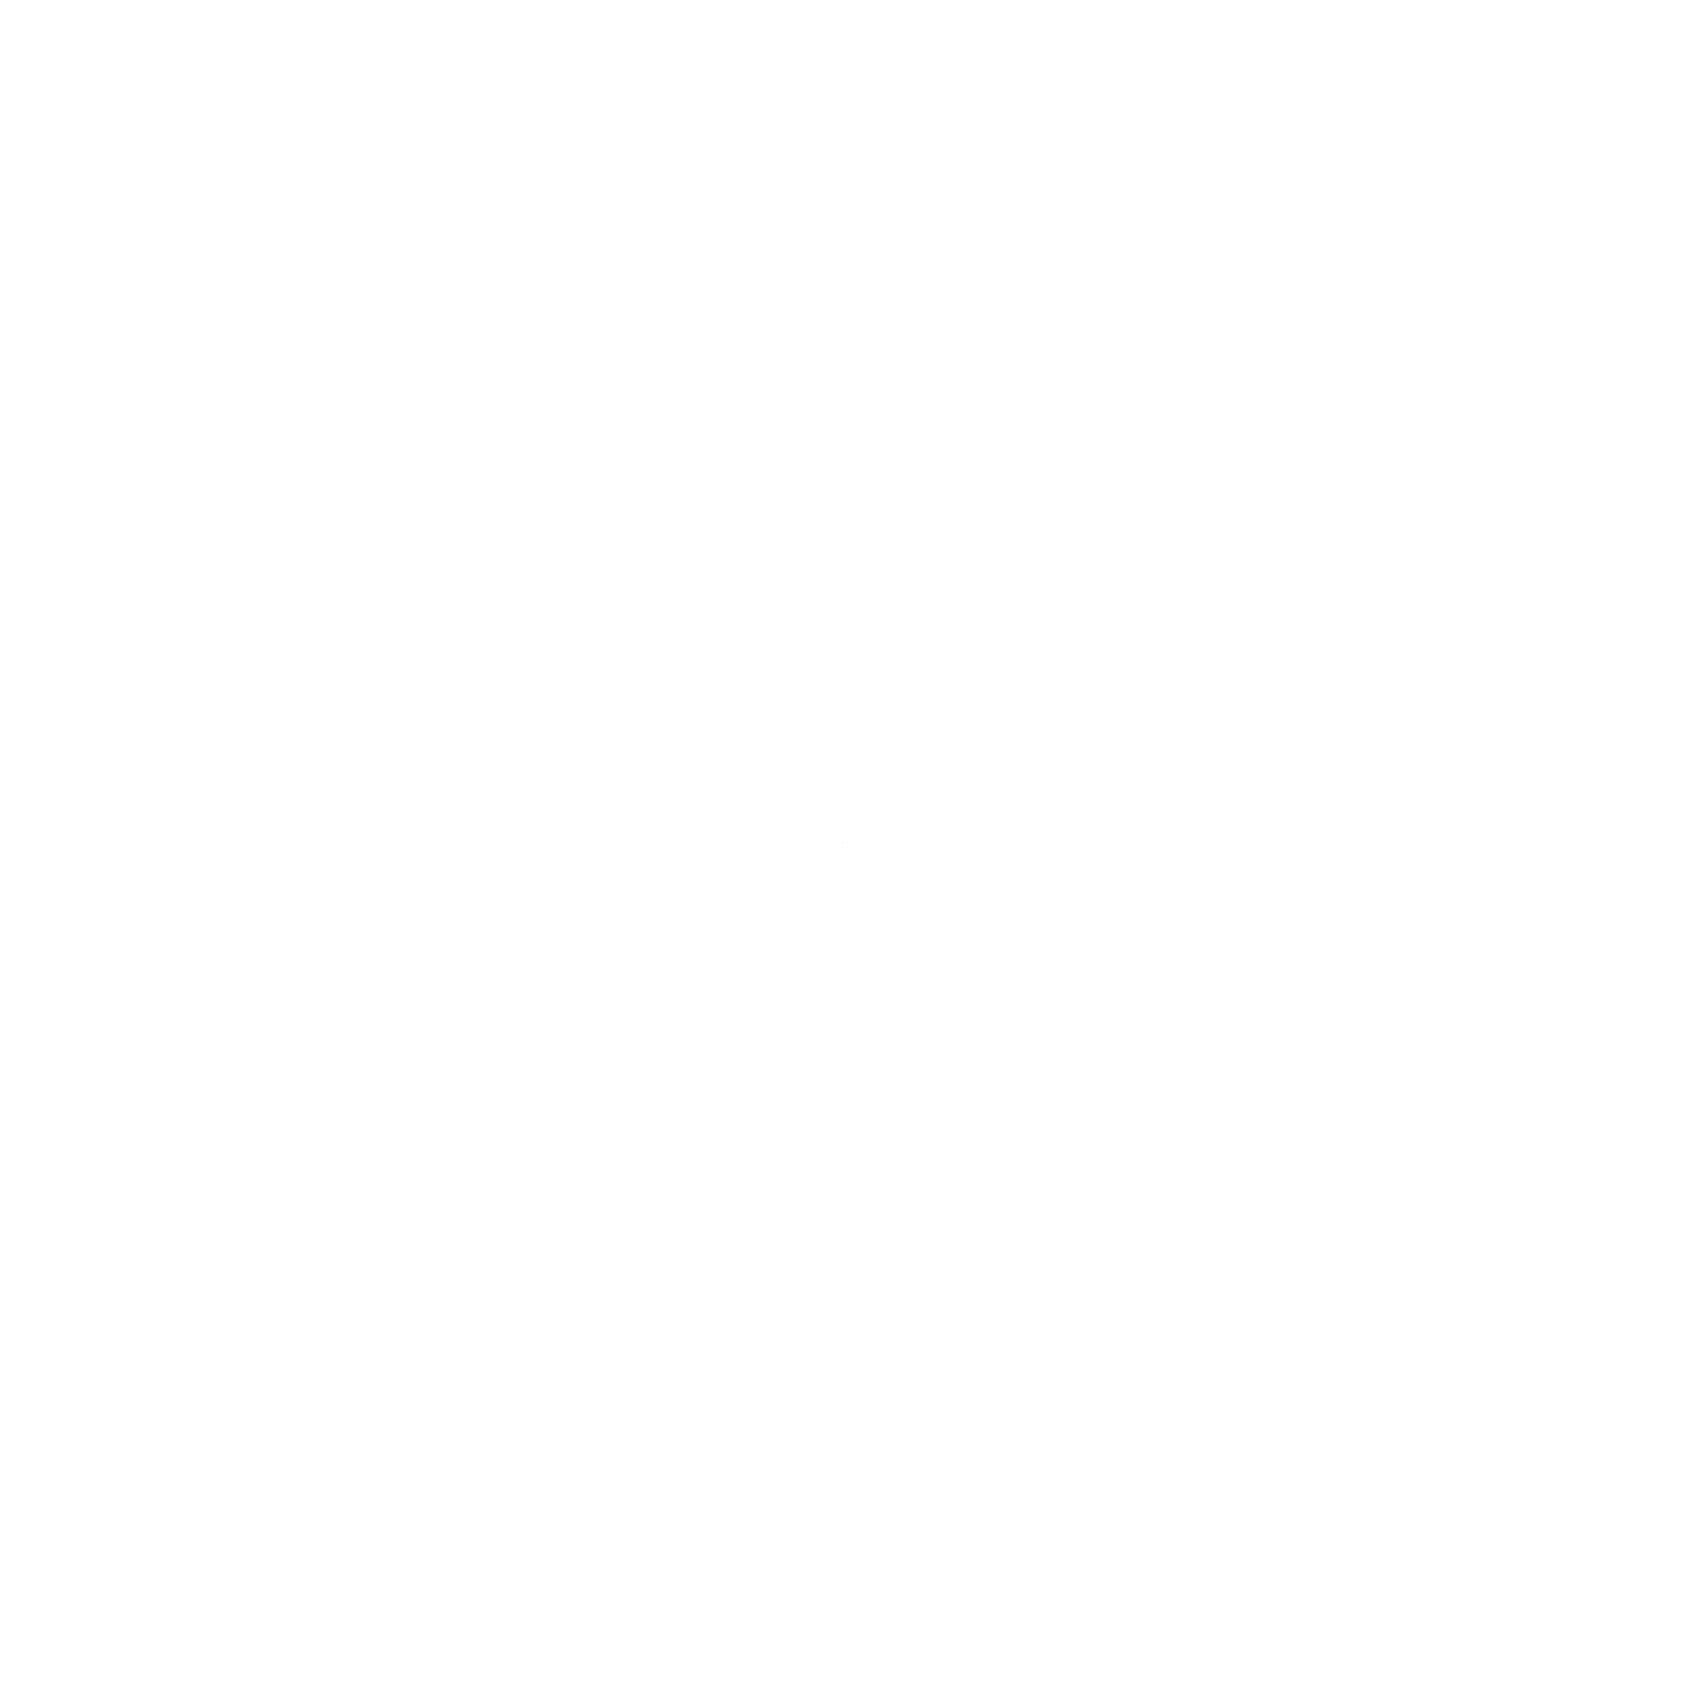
# Model space of a CAD drawing. Extents: x -15.4 to 0.8, y 0.3 to 11.8.
# Drawn here: x 0.8445400899 to 0.8445400899, y 0.2535635735 to 0.2535635735 of the extents above; entities that cross this region are included whole.
import ezdxf

# ---------------------------------------------------------------- set-up
doc = ezdxf.new("R2010")
doc.units = 0
doc.header["$MEASUREMENT"] = 0
doc.linetypes.add('AUSGEZOGEN', pattern=[0])
doc.layers.get('0').update_dxf_attribs({"linetype": 'AUSGEZOGEN'})

msp = doc.modelspace()

# ---------------------------------------------------------------- linework, layer by layer
msp.add_lwpolyline([(0.8445400899, 0.2535635735), (0.8445400899, 0.2535635735)])
msp.add_lwpolyline([(0.8445400899, 0.2535635735), (0.8445400899, 0.2535635735)])
msp.add_lwpolyline([(0.8445400899, 0.2535635735), (0.8445400899, 0.2535635735)])
msp.add_lwpolyline([(0.8445400899, 0.2535635735), (0.8445400899, 0.2535635735)])
msp.add_lwpolyline([(0.8445400899, 0.2535635735), (0.8445400899, 0.2535635735)])
msp.add_lwpolyline([(0.8445400899, 0.2535635735), (0.8445400899, 0.2535635735)])
msp.add_lwpolyline([(0.8445400899, 0.2535635735), (0.8445400899, 0.2535635735)])
msp.add_lwpolyline([(0.8445400899, 0.2535635735), (0.8445400899, 0.2535635735)])
msp.add_lwpolyline([(0.8445400899, 0.2535635735), (0.8445400899, 0.2535635735)])
msp.add_lwpolyline([(0.8445400899, 0.2535635735), (0.8445400899, 0.2535635735)])
msp.add_lwpolyline([(0.8445400899, 0.2535635735), (0.8445400899, 0.2535635735)])
msp.add_lwpolyline([(0.8445400899, 0.2535635735), (0.8445400899, 0.2535635735)])
msp.add_lwpolyline([(0.8445400899, 0.2535635735), (0.8445400899, 0.2535635735)])
msp.add_lwpolyline([(0.8445400899, 0.2535635735), (0.8445400899, 0.2535635735)])
msp.add_lwpolyline([(0.8445400899, 0.2535635735), (0.8445400899, 0.2535635735)])
msp.add_lwpolyline([(0.8445400899, 0.2535635735), (0.8445400899, 0.2535635735)])
msp.add_lwpolyline([(0.8445400899, 0.2535635735), (0.8445400899, 0.2535635735)])
msp.add_lwpolyline([(0.8445400899, 0.2535635735), (0.8445400899, 0.2535635735)])
msp.add_lwpolyline([(0.8445400899, 0.2535635735), (0.8445400899, 0.2535635735)])
msp.add_lwpolyline([(0.8445400899, 0.2535635735), (0.8445400899, 0.2535635735)])
msp.add_lwpolyline([(0.8445400899, 0.2535635735), (0.8445400899, 0.2535635735)])
msp.add_lwpolyline([(0.8445400899, 0.2535635735), (0.8445400899, 0.2535635735)])
msp.add_lwpolyline([(0.8445400899, 0.2535635735), (0.8445400899, 0.2535635735)])
msp.add_lwpolyline([(0.8445400899, 0.2535635735), (0.8445400899, 0.2535635735)])
msp.add_lwpolyline([(0.8445400899, 0.2535635735), (0.8445400899, 0.2535635735)])
msp.add_lwpolyline([(0.8445400899, 0.2535635735), (0.8445400899, 0.2535635735)])
msp.add_lwpolyline([(0.8445400899, 0.2535635735), (0.8445400899, 0.2535635735)])
msp.add_lwpolyline([(0.8445400899, 0.2535635735), (0.8445400899, 0.2535635735)])
msp.add_lwpolyline([(0.8445400899, 0.2535635735), (0.8445400899, 0.2535635735)])
msp.add_lwpolyline([(0.8445400899, 0.2535635735), (0.8445400899, 0.2535635735)])
msp.add_lwpolyline([(0.8445400899, 0.2535635735), (0.8445400899, 0.2535635735)])
msp.add_lwpolyline([(0.8445400899, 0.2535635735), (0.8445400899, 0.2535635735)])
msp.add_lwpolyline([(0.8445400899, 0.2535635735), (0.8445400899, 0.2535635735)])
msp.add_lwpolyline([(0.8445400899, 0.2535635735), (0.8445400899, 0.2535635735)])
msp.add_lwpolyline([(0.8445400899, 0.2535635735), (0.8445400899, 0.2535635735)])
msp.add_lwpolyline([(0.8445400899, 0.2535635735), (0.8445400899, 0.2535635735)])
msp.add_lwpolyline([(0.8445400899, 0.2535635735), (0.8445400899, 0.2535635735)])
msp.add_lwpolyline([(0.8445400899, 0.2535635735), (0.8445400899, 0.2535635735)])
msp.add_lwpolyline([(0.8445400899, 0.2535635735), (0.8445400899, 0.2535635735)])
msp.add_lwpolyline([(0.8445400899, 0.2535635735), (0.8445400899, 0.2535635735)])
msp.add_lwpolyline([(0.8445400899, 0.2535635735), (0.8445400899, 0.2535635735)])
msp.add_lwpolyline([(0.8445400899, 0.2535635735), (0.8445400899, 0.2535635735)])
msp.add_lwpolyline([(0.8445400899, 0.2535635735), (0.8445400899, 0.2535635735)])
msp.add_lwpolyline([(0.8445400899, 0.2535635735), (0.8445400899, 0.2535635735)])
msp.add_lwpolyline([(0.8445400899, 0.2535635735), (0.8445400899, 0.2535635735)])
msp.add_lwpolyline([(0.8445400899, 0.2535635735), (0.8445400899, 0.2535635735)])
msp.add_lwpolyline([(0.8445400899, 0.2535635735), (0.8445400899, 0.2535635735)])
msp.add_lwpolyline([(0.8445400899, 0.2535635735), (0.8445400899, 0.2535635735)])
msp.add_lwpolyline([(0.8445400899, 0.2535635735), (0.8445400899, 0.2535635735)])
msp.add_lwpolyline([(0.8445400899, 0.2535635735), (0.8445400899, 0.2535635735)])
msp.add_lwpolyline([(0.8445400899, 0.2535635735), (0.8445400899, 0.2535635735)])
msp.add_lwpolyline([(0.8445400899, 0.2535635735), (0.8445400899, 0.2535635735)])
msp.add_lwpolyline([(0.8445400899, 0.2535635735), (0.8445400899, 0.2535635735)])
msp.add_lwpolyline([(0.8445400899, 0.2535635735), (0.8445400899, 0.2535635735)])
msp.add_lwpolyline([(0.8445400899, 0.2535635735), (0.8445400899, 0.2535635735)])
msp.add_lwpolyline([(0.8445400899, 0.2535635735), (0.8445400899, 0.2535635735)])
msp.add_lwpolyline([(0.8445400899, 0.2535635735), (0.8445400899, 0.2535635735)])
msp.add_lwpolyline([(0.8445400899, 0.2535635735), (0.8445400899, 0.2535635735)])
msp.add_lwpolyline([(0.8445400899, 0.2535635735), (0.8445400899, 0.2535635735)])
msp.add_lwpolyline([(0.8445400899, 0.2535635735), (0.8445400899, 0.2535635735)])
msp.add_lwpolyline([(0.8445400899, 0.2535635735), (0.8445400899, 0.2535635735)])
msp.add_lwpolyline([(0.8445400899, 0.2535635735), (0.8445400899, 0.2535635735)])
msp.add_lwpolyline([(0.8445400899, 0.2535635735), (0.8445400899, 0.2535635735)])
msp.add_lwpolyline([(0.8445400899, 0.2535635735), (0.8445400899, 0.2535635735)])
msp.add_lwpolyline([(0.8445400899, 0.2535635735), (0.8445400899, 0.2535635735)])
msp.add_lwpolyline([(0.8445400899, 0.2535635735), (0.8445400899, 0.2535635735)])
msp.add_lwpolyline([(0.8445400899, 0.2535635735), (0.8445400899, 0.2535635735)])
msp.add_lwpolyline([(0.8445400899, 0.2535635735), (0.8445400899, 0.2535635735)])
msp.add_lwpolyline([(0.8445400899, 0.2535635735), (0.8445400899, 0.2535635735)])
msp.add_lwpolyline([(0.8445400899, 0.2535635735), (0.8445400899, 0.2535635735)])
msp.add_lwpolyline([(0.8445400899, 0.2535635735), (0.8445400899, 0.2535635735)])
msp.add_lwpolyline([(0.8445400899, 0.2535635735), (0.8445400899, 0.2535635735)])
msp.add_lwpolyline([(0.8445400899, 0.2535635735), (0.8445400899, 0.2535635735)])
msp.add_lwpolyline([(0.8445400899, 0.2535635735), (0.8445400899, 0.2535635735)])
msp.add_lwpolyline([(0.8445400899, 0.2535635735), (0.8445400899, 0.2535635735)])
msp.add_lwpolyline([(0.8445400899, 0.2535635735), (0.8445400899, 0.2535635735)])
msp.add_lwpolyline([(0.8445400899, 0.2535635735), (0.8445400899, 0.2535635735)])
msp.add_lwpolyline([(0.8445400899, 0.2535635735), (0.8445400899, 0.2535635735)])
msp.add_lwpolyline([(0.8445400899, 0.2535635735), (0.8445400899, 0.2535635735)])
msp.add_lwpolyline([(0.8445400899, 0.2535635735), (0.8445400899, 0.2535635735)])
msp.add_lwpolyline([(0.8445400899, 0.2535635735), (0.8445400899, 0.2535635735)])
msp.add_lwpolyline([(0.8445400899, 0.2535635735), (0.8445400899, 0.2535635735)])
msp.add_lwpolyline([(0.8445400899, 0.2535635735), (0.8445400899, 0.2535635735)])
msp.add_lwpolyline([(0.8445400899, 0.2535635735), (0.8445400899, 0.2535635735)])
msp.add_lwpolyline([(0.8445400899, 0.2535635735), (0.8445400899, 0.2535635735)])
msp.add_lwpolyline([(0.8445400899, 0.2535635735), (0.8445400899, 0.2535635735)])
msp.add_lwpolyline([(0.8445400899, 0.2535635735), (0.8445400899, 0.2535635735)])
msp.add_lwpolyline([(0.8445400899, 0.2535635735), (0.8445400899, 0.2535635735)])
msp.add_lwpolyline([(0.8445400899, 0.2535635735), (0.8445400899, 0.2535635735)])
msp.add_lwpolyline([(0.8445400899, 0.2535635735), (0.8445400899, 0.2535635735)])
msp.add_lwpolyline([(0.8445400899, 0.2535635735), (0.8445400899, 0.2535635735)])
msp.add_lwpolyline([(0.8445400899, 0.2535635735), (0.8445400899, 0.2535635735)])
msp.add_lwpolyline([(0.8445400899, 0.2535635735), (0.8445400899, 0.2535635735)])
msp.add_lwpolyline([(0.8445400899, 0.2535635735), (0.8445400899, 0.2535635735)])
msp.add_lwpolyline([(0.8445400899, 0.2535635735), (0.8445400899, 0.2535635735)])
msp.add_lwpolyline([(0.8445400899, 0.2535635735), (0.8445400899, 0.2535635735)])
msp.add_lwpolyline([(0.8445400899, 0.2535635735), (0.8445400899, 0.2535635735)])
msp.add_lwpolyline([(0.8445400899, 0.2535635735), (0.8445400899, 0.2535635735)])
msp.add_lwpolyline([(0.8445400899, 0.2535635735), (0.8445400899, 0.2535635735)])
msp.add_lwpolyline([(0.8445400899, 0.2535635735), (0.8445400899, 0.2535635735)])
msp.add_lwpolyline([(0.8445400899, 0.2535635735), (0.8445400899, 0.2535635735)])
msp.add_lwpolyline([(0.8445400899, 0.2535635735), (0.8445400899, 0.2535635735)])
msp.add_lwpolyline([(0.8445400899, 0.2535635735), (0.8445400899, 0.2535635735)])
msp.add_lwpolyline([(0.8445400899, 0.2535635735), (0.8445400899, 0.2535635735)])
msp.add_lwpolyline([(0.8445400899, 0.2535635735), (0.8445400899, 0.2535635735)])
msp.add_lwpolyline([(0.8445400899, 0.2535635735), (0.8445400899, 0.2535635735)])
msp.add_lwpolyline([(0.8445400899, 0.2535635735), (0.8445400899, 0.2535635735)])
msp.add_lwpolyline([(0.8445400899, 0.2535635735), (0.8445400899, 0.2535635735)])
msp.add_lwpolyline([(0.8445400899, 0.2535635735), (0.8445400899, 0.2535635735)])
msp.add_lwpolyline([(0.8445400899, 0.2535635735), (0.8445400899, 0.2535635735)])
msp.add_lwpolyline([(0.8445400899, 0.2535635735), (0.8445400899, 0.2535635735)])
msp.add_lwpolyline([(0.8445400899, 0.2535635735), (0.8445400899, 0.2535635735)])
msp.add_lwpolyline([(0.8445400899, 0.2535635735), (0.8445400899, 0.2535635735)])
msp.add_lwpolyline([(0.8445400899, 0.2535635735), (0.8445400899, 0.2535635735)])
msp.add_lwpolyline([(0.8445400899, 0.2535635735), (0.8445400899, 0.2535635735)])
msp.add_lwpolyline([(0.8445400899, 0.2535635735), (0.8445400899, 0.2535635735)])
msp.add_lwpolyline([(0.8445400899, 0.2535635735), (0.8445400899, 0.2535635735)])
msp.add_lwpolyline([(0.8445400899, 0.2535635735), (0.8445400899, 0.2535635735)])
msp.add_lwpolyline([(0.8445400899, 0.2535635735), (0.8445400899, 0.2535635735)])
msp.add_lwpolyline([(0.8445400899, 0.2535635735), (0.8445400899, 0.2535635735)])
msp.add_lwpolyline([(0.8445400899, 0.2535635735), (0.8445400899, 0.2535635735)])
msp.add_lwpolyline([(0.8445400899, 0.2535635735), (0.8445400899, 0.2535635735)])
msp.add_lwpolyline([(0.8445400899, 0.2535635735), (0.8445400899, 0.2535635735)])
msp.add_lwpolyline([(0.8445400899, 0.2535635735), (0.8445400899, 0.2535635735)])
msp.add_lwpolyline([(0.8445400899, 0.2535635735), (0.8445400899, 0.2535635735)])
msp.add_lwpolyline([(0.8445400899, 0.2535635735), (0.8445400899, 0.2535635735)])
msp.add_lwpolyline([(0.8445400899, 0.2535635735), (0.8445400899, 0.2535635735)])
msp.add_lwpolyline([(0.8445400899, 0.2535635735), (0.8445400899, 0.2535635735)])
msp.add_lwpolyline([(0.8445400899, 0.2535635735), (0.8445400899, 0.2535635735)])
msp.add_lwpolyline([(0.8445400899, 0.2535635735), (0.8445400899, 0.2535635735)])
msp.add_lwpolyline([(0.8445400899, 0.2535635735), (0.8445400899, 0.2535635735)])
msp.add_lwpolyline([(0.8445400899, 0.2535635735), (0.8445400899, 0.2535635735)])
msp.add_lwpolyline([(0.8445400899, 0.2535635735), (0.8445400899, 0.2535635735)])
msp.add_lwpolyline([(0.8445400899, 0.2535635735), (0.8445400899, 0.2535635735)])
msp.add_lwpolyline([(0.8445400899, 0.2535635735), (0.8445400899, 0.2535635735)])
msp.add_lwpolyline([(0.8445400899, 0.2535635735), (0.8445400899, 0.2535635735)])
msp.add_lwpolyline([(0.8445400899, 0.2535635735), (0.8445400899, 0.2535635735)])
msp.add_lwpolyline([(0.8445400899, 0.2535635735), (0.8445400899, 0.2535635735)])
msp.add_lwpolyline([(0.8445400899, 0.2535635735), (0.8445400899, 0.2535635735)])
msp.add_lwpolyline([(0.8445400899, 0.2535635735), (0.8445400899, 0.2535635735)])
msp.add_lwpolyline([(0.8445400899, 0.2535635735), (0.8445400899, 0.2535635735)])
msp.add_lwpolyline([(0.8445400899, 0.2535635735), (0.8445400899, 0.2535635735)])
msp.add_lwpolyline([(0.8445400899, 0.2535635735), (0.8445400899, 0.2535635735)])
msp.add_lwpolyline([(0.8445400899, 0.2535635735), (0.8445400899, 0.2535635735)])
msp.add_lwpolyline([(0.8445400899, 0.2535635735), (0.8445400899, 0.2535635735)])
msp.add_lwpolyline([(0.8445400899, 0.2535635735), (0.8445400899, 0.2535635735)])
msp.add_lwpolyline([(0.8445400899, 0.2535635735), (0.8445400899, 0.2535635735)])
msp.add_lwpolyline([(0.8445400899, 0.2535635735), (0.8445400899, 0.2535635735)])
msp.add_lwpolyline([(0.8445400899, 0.2535635735), (0.8445400899, 0.2535635735)])
msp.add_lwpolyline([(0.8445400899, 0.2535635735), (0.8445400899, 0.2535635735)])
msp.add_lwpolyline([(0.8445400899, 0.2535635735), (0.8445400899, 0.2535635735)])
msp.add_lwpolyline([(0.8445400899, 0.2535635735), (0.8445400899, 0.2535635735)])
msp.add_lwpolyline([(0.8445400899, 0.2535635735), (0.8445400899, 0.2535635735)])
msp.add_lwpolyline([(0.8445400899, 0.2535635735), (0.8445400899, 0.2535635735)])
msp.add_lwpolyline([(0.8445400899, 0.2535635735), (0.8445400899, 0.2535635735)])
msp.add_lwpolyline([(0.8445400899, 0.2535635735), (0.8445400899, 0.2535635735)])
msp.add_lwpolyline([(0.8445400899, 0.2535635735), (0.8445400899, 0.2535635735)])
msp.add_lwpolyline([(0.8445400899, 0.2535635735), (0.8445400899, 0.2535635735)])
msp.add_lwpolyline([(0.8445400899, 0.2535635735), (0.8445400899, 0.2535635735)])
msp.add_lwpolyline([(0.8445400899, 0.2535635735), (0.8445400899, 0.2535635735)])
msp.add_lwpolyline([(0.8445400899, 0.2535635735), (0.8445400899, 0.2535635735)])
msp.add_lwpolyline([(0.8445400899, 0.2535635735), (0.8445400899, 0.2535635735)])
msp.add_lwpolyline([(0.8445400899, 0.2535635735), (0.8445400899, 0.2535635735)])
msp.add_lwpolyline([(0.8445400899, 0.2535635735), (0.8445400899, 0.2535635735)])
msp.add_lwpolyline([(0.8445400899, 0.2535635735), (0.8445400899, 0.2535635735)])
msp.add_lwpolyline([(0.8445400899, 0.2535635735), (0.8445400899, 0.2535635735)])
msp.add_lwpolyline([(0.8445400899, 0.2535635735), (0.8445400899, 0.2535635735)])
msp.add_lwpolyline([(0.8445400899, 0.2535635735), (0.8445400899, 0.2535635735)])
msp.add_lwpolyline([(0.8445400899, 0.2535635735), (0.8445400899, 0.2535635735)])
msp.add_lwpolyline([(0.8445400899, 0.2535635735), (0.8445400899, 0.2535635735)])
msp.add_lwpolyline([(0.8445400899, 0.2535635735), (0.8445400899, 0.2535635735)])
msp.add_lwpolyline([(0.8445400899, 0.2535635735), (0.8445400899, 0.2535635735)])
msp.add_lwpolyline([(0.8445400899, 0.2535635735), (0.8445400899, 0.2535635735)])
msp.add_lwpolyline([(0.8445400899, 0.2535635735), (0.8445400899, 0.2535635735)])
msp.add_lwpolyline([(0.8445400899, 0.2535635735), (0.8445400899, 0.2535635735)])
msp.add_lwpolyline([(0.8445400899, 0.2535635735), (0.8445400899, 0.2535635735)])
msp.add_lwpolyline([(0.8445400899, 0.2535635735), (0.8445400899, 0.2535635735)])
msp.add_lwpolyline([(0.8445400899, 0.2535635735), (0.8445400899, 0.2535635735)])
msp.add_lwpolyline([(0.8445400899, 0.2535635735), (0.8445400899, 0.2535635735)])
msp.add_lwpolyline([(0.8445400899, 0.2535635735), (0.8445400899, 0.2535635735)])
msp.add_lwpolyline([(0.8445400899, 0.2535635735), (0.8445400899, 0.2535635735)])
msp.add_lwpolyline([(0.8445400899, 0.2535635735), (0.8445400899, 0.2535635735)])
msp.add_lwpolyline([(0.8445400899, 0.2535635735), (0.8445400899, 0.2535635735)])
msp.add_lwpolyline([(0.8445400899, 0.2535635735), (0.8445400899, 0.2535635735)])
msp.add_lwpolyline([(0.8445400899, 0.2535635735), (0.8445400899, 0.2535635735)])
msp.add_lwpolyline([(0.8445400899, 0.2535635735), (0.8445400899, 0.2535635735)])
msp.add_lwpolyline([(0.8445400899, 0.2535635735), (0.8445400899, 0.2535635735)])
msp.add_lwpolyline([(0.8445400899, 0.2535635735), (0.8445400899, 0.2535635735)])
msp.add_lwpolyline([(0.8445400899, 0.2535635735), (0.8445400899, 0.2535635735)])
msp.add_lwpolyline([(0.8445400899, 0.2535635735), (0.8445400899, 0.2535635735)])
msp.add_lwpolyline([(0.8445400899, 0.2535635735), (0.8445400899, 0.2535635735)])
msp.add_lwpolyline([(0.8445400899, 0.2535635735), (0.8445400899, 0.2535635735)])
msp.add_lwpolyline([(0.8445400899, 0.2535635735), (0.8445400899, 0.2535635735)])
msp.add_lwpolyline([(0.8445400899, 0.2535635735), (0.8445400899, 0.2535635735)])
msp.add_lwpolyline([(0.8445400899, 0.2535635735), (0.8445400899, 0.2535635735)])
msp.add_lwpolyline([(0.8445400899, 0.2535635735), (0.8445400899, 0.2535635735)])
msp.add_lwpolyline([(0.8445400899, 0.2535635735), (0.8445400899, 0.2535635735)])
msp.add_lwpolyline([(0.8445400899, 0.2535635735), (0.8445400899, 0.2535635735)])
msp.add_lwpolyline([(0.8445400899, 0.2535635735), (0.8445400899, 0.2535635735)])
msp.add_lwpolyline([(0.8445400899, 0.2535635735), (0.8445400899, 0.2535635735)])
msp.add_lwpolyline([(0.8445400899, 0.2535635735), (0.8445400899, 0.2535635735)])
msp.add_lwpolyline([(0.8445400899, 0.2535635735), (0.8445400899, 0.2535635735)])
msp.add_lwpolyline([(0.8445400899, 0.2535635735), (0.8445400899, 0.2535635735)])
msp.add_lwpolyline([(0.8445400899, 0.2535635735), (0.8445400899, 0.2535635735)])
msp.add_lwpolyline([(0.8445400899, 0.2535635735), (0.8445400899, 0.2535635735)])
msp.add_lwpolyline([(0.8445400899, 0.2535635735), (0.8445400899, 0.2535635735)])
msp.add_lwpolyline([(0.8445400899, 0.2535635735), (0.8445400899, 0.2535635735)])
msp.add_lwpolyline([(0.8445400899, 0.2535635735), (0.8445400899, 0.2535635735)])
msp.add_lwpolyline([(0.8445400899, 0.2535635735), (0.8445400899, 0.2535635735)])
msp.add_lwpolyline([(0.8445400899, 0.2535635735), (0.8445400899, 0.2535635735)])
msp.add_lwpolyline([(0.8445400899, 0.2535635735), (0.8445400899, 0.2535635735)])
msp.add_lwpolyline([(0.8445400899, 0.2535635735), (0.8445400899, 0.2535635735)])
msp.add_lwpolyline([(0.8445400899, 0.2535635735), (0.8445400899, 0.2535635735)])
msp.add_lwpolyline([(0.8445400899, 0.2535635735), (0.8445400899, 0.2535635735)])
msp.add_lwpolyline([(0.8445400899, 0.2535635735), (0.8445400899, 0.2535635735)])
msp.add_lwpolyline([(0.8445400899, 0.2535635735), (0.8445400899, 0.2535635735)])
msp.add_lwpolyline([(0.8445400899, 0.2535635735), (0.8445400899, 0.2535635735)])
msp.add_lwpolyline([(0.8445400899, 0.2535635735), (0.8445400899, 0.2535635735)])
msp.add_lwpolyline([(0.8445400899, 0.2535635735), (0.8445400899, 0.2535635735)])
msp.add_lwpolyline([(0.8445400899, 0.2535635735), (0.8445400899, 0.2535635735)])
msp.add_lwpolyline([(0.8445400899, 0.2535635735), (0.8445400899, 0.2535635735)])
msp.add_lwpolyline([(0.8445400899, 0.2535635735), (0.8445400899, 0.2535635735)])
msp.add_lwpolyline([(0.8445400899, 0.2535635735), (0.8445400899, 0.2535635735)])
msp.add_lwpolyline([(0.8445400899, 0.2535635735), (0.8445400899, 0.2535635735)])
msp.add_lwpolyline([(0.8445400899, 0.2535635735), (0.8445400899, 0.2535635735)])
msp.add_lwpolyline([(0.8445400899, 0.2535635735), (0.8445400899, 0.2535635735)])
msp.add_lwpolyline([(0.8445400899, 0.2535635735), (0.8445400899, 0.2535635735)])
msp.add_lwpolyline([(0.8445400899, 0.2535635735), (0.8445400899, 0.2535635735)])
msp.add_lwpolyline([(0.8445400899, 0.2535635735), (0.8445400899, 0.2535635735)])
msp.add_lwpolyline([(0.8445400899, 0.2535635735), (0.8445400899, 0.2535635735)])
msp.add_lwpolyline([(0.8445400899, 0.2535635735), (0.8445400899, 0.2535635735)])
msp.add_lwpolyline([(0.8445400899, 0.2535635735), (0.8445400899, 0.2535635735)])
msp.add_lwpolyline([(0.8445400899, 0.2535635735), (0.8445400899, 0.2535635735)])
msp.add_lwpolyline([(0.8445400899, 0.2535635735), (0.8445400899, 0.2535635735)])
msp.add_lwpolyline([(0.8445400899, 0.2535635735), (0.8445400899, 0.2535635735)])
msp.add_lwpolyline([(0.8445400899, 0.2535635735), (0.8445400899, 0.2535635735)])
msp.add_lwpolyline([(0.8445400899, 0.2535635735), (0.8445400899, 0.2535635735)])
msp.add_lwpolyline([(0.8445400899, 0.2535635735), (0.8445400899, 0.2535635735)])
msp.add_lwpolyline([(0.8445400899, 0.2535635735), (0.8445400899, 0.2535635735)])
msp.add_lwpolyline([(0.8445400899, 0.2535635735), (0.8445400899, 0.2535635735)])
msp.add_lwpolyline([(0.8445400899, 0.2535635735), (0.8445400899, 0.2535635735)])
msp.add_lwpolyline([(0.8445400899, 0.2535635735), (0.8445400899, 0.2535635735)])
msp.add_lwpolyline([(0.8445400899, 0.2535635735), (0.8445400899, 0.2535635735)])
msp.add_lwpolyline([(0.8445400899, 0.2535635735), (0.8445400899, 0.2535635735)])
msp.add_lwpolyline([(0.8445400899, 0.2535635735), (0.8445400899, 0.2535635735)])
msp.add_lwpolyline([(0.8445400899, 0.2535635735), (0.8445400899, 0.2535635735)])
msp.add_lwpolyline([(0.8445400899, 0.2535635735), (0.8445400899, 0.2535635735)])
msp.add_lwpolyline([(0.8445400899, 0.2535635735), (0.8445400899, 0.2535635735)])
msp.add_lwpolyline([(0.8445400899, 0.2535635735), (0.8445400899, 0.2535635735)])
msp.add_lwpolyline([(0.8445400899, 0.2535635735), (0.8445400899, 0.2535635735)])
msp.add_lwpolyline([(0.8445400899, 0.2535635735), (0.8445400899, 0.2535635735)])
msp.add_lwpolyline([(0.8445400899, 0.2535635735), (0.8445400899, 0.2535635735)])
msp.add_lwpolyline([(0.8445400899, 0.2535635735), (0.8445400899, 0.2535635735)])
msp.add_lwpolyline([(0.8445400899, 0.2535635735), (0.8445400899, 0.2535635735)])
msp.add_lwpolyline([(0.8445400899, 0.2535635735), (0.8445400899, 0.2535635735)])
msp.add_lwpolyline([(0.8445400899, 0.2535635735), (0.8445400899, 0.2535635735)])
msp.add_lwpolyline([(0.8445400899, 0.2535635735), (0.8445400899, 0.2535635735)])
msp.add_lwpolyline([(0.8445400899, 0.2535635735), (0.8445400899, 0.2535635735)])
msp.add_lwpolyline([(0.8445400899, 0.2535635735), (0.8445400899, 0.2535635735)])
msp.add_lwpolyline([(0.8445400899, 0.2535635735), (0.8445400899, 0.2535635735)])
msp.add_lwpolyline([(0.8445400899, 0.2535635735), (0.8445400899, 0.2535635735)])
msp.add_lwpolyline([(0.8445400899, 0.2535635735), (0.8445400899, 0.2535635735)])
msp.add_lwpolyline([(0.8445400899, 0.2535635735), (0.8445400899, 0.2535635735)])
msp.add_lwpolyline([(0.8445400899, 0.2535635735), (0.8445400899, 0.2535635735)])
msp.add_lwpolyline([(0.8445400899, 0.2535635735), (0.8445400899, 0.2535635735)])
msp.add_lwpolyline([(0.8445400899, 0.2535635735), (0.8445400899, 0.2535635735)])
msp.add_lwpolyline([(0.8445400899, 0.2535635735), (0.8445400899, 0.2535635735)])
msp.add_lwpolyline([(0.8445400899, 0.2535635735), (0.8445400899, 0.2535635735)])
msp.add_lwpolyline([(0.8445400899, 0.2535635735), (0.8445400899, 0.2535635735)])
msp.add_lwpolyline([(0.8445400899, 0.2535635735), (0.8445400899, 0.2535635735)])
msp.add_lwpolyline([(0.8445400899, 0.2535635735), (0.8445400899, 0.2535635735)])
msp.add_lwpolyline([(0.8445400899, 0.2535635735), (0.8445400899, 0.2535635735)])
msp.add_lwpolyline([(0.8445400899, 0.2535635735), (0.8445400899, 0.2535635735)])
msp.add_lwpolyline([(0.8445400899, 0.2535635735), (0.8445400899, 0.2535635735)])
msp.add_lwpolyline([(0.8445400899, 0.2535635735), (0.8445400899, 0.2535635735)])
msp.add_lwpolyline([(0.8445400899, 0.2535635735), (0.8445400899, 0.2535635735)])
msp.add_lwpolyline([(0.8445400899, 0.2535635735), (0.8445400899, 0.2535635735)])
msp.add_lwpolyline([(0.8445400899, 0.2535635735), (0.8445400899, 0.2535635735)])
msp.add_lwpolyline([(0.8445400899, 0.2535635735), (0.8445400899, 0.2535635735)])
msp.add_lwpolyline([(0.8445400899, 0.2535635735), (0.8445400899, 0.2535635735)])
msp.add_lwpolyline([(0.8445400899, 0.2535635735), (0.8445400899, 0.2535635735)])
msp.add_lwpolyline([(0.8445400899, 0.2535635735), (0.8445400899, 0.2535635735)])
msp.add_lwpolyline([(0.8445400899, 0.2535635735), (0.8445400899, 0.2535635735)])
msp.add_lwpolyline([(0.8445400899, 0.2535635735), (0.8445400899, 0.2535635735)])
msp.add_lwpolyline([(0.8445400899, 0.2535635735), (0.8445400899, 0.2535635735)])
msp.add_lwpolyline([(0.8445400899, 0.2535635735), (0.8445400899, 0.2535635735)])
msp.add_lwpolyline([(0.8445400899, 0.2535635735), (0.8445400899, 0.2535635735)])
msp.add_lwpolyline([(0.8445400899, 0.2535635735), (0.8445400899, 0.2535635735)])
msp.add_lwpolyline([(0.8445400899, 0.2535635735), (0.8445400899, 0.2535635735)])
msp.add_lwpolyline([(0.8445400899, 0.2535635735), (0.8445400899, 0.2535635735)])
msp.add_lwpolyline([(0.8445400899, 0.2535635735), (0.8445400899, 0.2535635735)])
msp.add_lwpolyline([(0.8445400899, 0.2535635735), (0.8445400899, 0.2535635735)])
msp.add_lwpolyline([(0.8445400899, 0.2535635735), (0.8445400899, 0.2535635735)])
msp.add_lwpolyline([(0.8445400899, 0.2535635735), (0.8445400899, 0.2535635735)])
msp.add_lwpolyline([(0.8445400899, 0.2535635735), (0.8445400899, 0.2535635735)])
msp.add_lwpolyline([(0.8445400899, 0.2535635735), (0.8445400899, 0.2535635735)])
msp.add_lwpolyline([(0.8445400899, 0.2535635735), (0.8445400899, 0.2535635735)])
msp.add_lwpolyline([(0.8445400899, 0.2535635735), (0.8445400899, 0.2535635735)])
msp.add_lwpolyline([(0.8445400899, 0.2535635735), (0.8445400899, 0.2535635735)])
msp.add_lwpolyline([(0.8445400899, 0.2535635735), (0.8445400899, 0.2535635735)])
msp.add_lwpolyline([(0.8445400899, 0.2535635735), (0.8445400899, 0.2535635735)])
msp.add_lwpolyline([(0.8445400899, 0.2535635735), (0.8445400899, 0.2535635735)])
msp.add_lwpolyline([(0.8445400899, 0.2535635735), (0.8445400899, 0.2535635735)])
msp.add_lwpolyline([(0.8445400899, 0.2535635735), (0.8445400899, 0.2535635735)])
msp.add_lwpolyline([(0.8445400899, 0.2535635735), (0.8445400899, 0.2535635735)])
msp.add_lwpolyline([(0.8445400899, 0.2535635735), (0.8445400899, 0.2535635735)])
msp.add_lwpolyline([(0.8445400899, 0.2535635735), (0.8445400899, 0.2535635735)])
msp.add_lwpolyline([(0.8445400899, 0.2535635735), (0.8445400899, 0.2535635735)])
msp.add_lwpolyline([(0.8445400899, 0.2535635735), (0.8445400899, 0.2535635735)])
msp.add_lwpolyline([(0.8445400899, 0.2535635735), (0.8445400899, 0.2535635735)])
msp.add_lwpolyline([(0.8445400899, 0.2535635735), (0.8445400899, 0.2535635735)])
msp.add_lwpolyline([(0.8445400899, 0.2535635735), (0.8445400899, 0.2535635735)])
msp.add_lwpolyline([(0.8445400899, 0.2535635735), (0.8445400899, 0.2535635735)])
msp.add_lwpolyline([(0.8445400899, 0.2535635735), (0.8445400899, 0.2535635735)])
msp.add_lwpolyline([(0.8445400899, 0.2535635735), (0.8445400899, 0.2535635735)])
msp.add_lwpolyline([(0.8445400899, 0.2535635735), (0.8445400899, 0.2535635735)])
msp.add_lwpolyline([(0.8445400899, 0.2535635735), (0.8445400899, 0.2535635735)])
msp.add_lwpolyline([(0.8445400899, 0.2535635735), (0.8445400899, 0.2535635735)])
msp.add_lwpolyline([(0.8445400899, 0.2535635735), (0.8445400899, 0.2535635735)])
msp.add_lwpolyline([(0.8445400899, 0.2535635735), (0.8445400899, 0.2535635735)])
msp.add_lwpolyline([(0.8445400899, 0.2535635735), (0.8445400899, 0.2535635735)])
msp.add_lwpolyline([(0.8445400899, 0.2535635735), (0.8445400899, 0.2535635735)])
msp.add_lwpolyline([(0.8445400899, 0.2535635735), (0.8445400899, 0.2535635735)])
msp.add_lwpolyline([(0.8445400899, 0.2535635735), (0.8445400899, 0.2535635735)])
msp.add_lwpolyline([(0.8445400899, 0.2535635735), (0.8445400899, 0.2535635735)])
msp.add_lwpolyline([(0.8445400899, 0.2535635735), (0.8445400899, 0.2535635735)])
msp.add_lwpolyline([(0.8445400899, 0.2535635735), (0.8445400899, 0.2535635735)])
msp.add_lwpolyline([(0.8445400899, 0.2535635735), (0.8445400899, 0.2535635735)])
msp.add_lwpolyline([(0.8445400899, 0.2535635735), (0.8445400899, 0.2535635735)])
msp.add_lwpolyline([(0.8445400899, 0.2535635735), (0.8445400899, 0.2535635735)])
msp.add_lwpolyline([(0.8445400899, 0.2535635735), (0.8445400899, 0.2535635735)])
msp.add_lwpolyline([(0.8445400899, 0.2535635735), (0.8445400899, 0.2535635735)])
msp.add_lwpolyline([(0.8445400899, 0.2535635735), (0.8445400899, 0.2535635735)])
msp.add_lwpolyline([(0.8445400899, 0.2535635735), (0.8445400899, 0.2535635735)])
msp.add_lwpolyline([(0.8445400899, 0.2535635735), (0.8445400899, 0.2535635735)])
msp.add_lwpolyline([(0.8445400899, 0.2535635735), (0.8445400899, 0.2535635735)])
msp.add_lwpolyline([(0.8445400899, 0.2535635735), (0.8445400899, 0.2535635735)])
msp.add_lwpolyline([(0.8445400899, 0.2535635735), (0.8445400899, 0.2535635735)])
msp.add_lwpolyline([(0.8445400899, 0.2535635735), (0.8445400899, 0.2535635735)])
msp.add_lwpolyline([(0.8445400899, 0.2535635735), (0.8445400899, 0.2535635735)])
msp.add_lwpolyline([(0.8445400899, 0.2535635735), (0.8445400899, 0.2535635735)])
msp.add_lwpolyline([(0.8445400899, 0.2535635735), (0.8445400899, 0.2535635735)])
msp.add_lwpolyline([(0.8445400899, 0.2535635735), (0.8445400899, 0.2535635735)])
msp.add_lwpolyline([(0.8445400899, 0.2535635735), (0.8445400899, 0.2535635735)])
msp.add_lwpolyline([(0.8445400899, 0.2535635735), (0.8445400899, 0.2535635735)])
msp.add_lwpolyline([(0.8445400899, 0.2535635735), (0.8445400899, 0.2535635735)])
msp.add_lwpolyline([(0.8445400899, 0.2535635735), (0.8445400899, 0.2535635735)])
msp.add_lwpolyline([(0.8445400899, 0.2535635735), (0.8445400899, 0.2535635735)])
msp.add_lwpolyline([(0.8445400899, 0.2535635735), (0.8445400899, 0.2535635735)])
msp.add_lwpolyline([(0.8445400899, 0.2535635735), (0.8445400899, 0.2535635735)])
msp.add_lwpolyline([(0.8445400899, 0.2535635735), (0.8445400899, 0.2535635735)])
msp.add_lwpolyline([(0.8445400899, 0.2535635735), (0.8445400899, 0.2535635735)])
msp.add_lwpolyline([(0.8445400899, 0.2535635735), (0.8445400899, 0.2535635735)])
msp.add_lwpolyline([(0.8445400899, 0.2535635735), (0.8445400899, 0.2535635735)])
msp.add_lwpolyline([(0.8445400899, 0.2535635735), (0.8445400899, 0.2535635735)])
msp.add_lwpolyline([(0.8445400899, 0.2535635735), (0.8445400899, 0.2535635735)])
msp.add_lwpolyline([(0.8445400899, 0.2535635735), (0.8445400899, 0.2535635735)])
msp.add_lwpolyline([(0.8445400899, 0.2535635735), (0.8445400899, 0.2535635735)])
msp.add_lwpolyline([(0.8445400899, 0.2535635735), (0.8445400899, 0.2535635735)])
msp.add_lwpolyline([(0.8445400899, 0.2535635735), (0.8445400899, 0.2535635735)])
msp.add_lwpolyline([(0.8445400899, 0.2535635735), (0.8445400899, 0.2535635735)])
msp.add_lwpolyline([(0.8445400899, 0.2535635735), (0.8445400899, 0.2535635735)])
msp.add_lwpolyline([(0.8445400899, 0.2535635735), (0.8445400899, 0.2535635735)])
msp.add_lwpolyline([(0.8445400899, 0.2535635735), (0.8445400899, 0.2535635735)])
msp.add_lwpolyline([(0.8445400899, 0.2535635735), (0.8445400899, 0.2535635735)])
msp.add_lwpolyline([(0.8445400899, 0.2535635735), (0.8445400899, 0.2535635735)])
msp.add_lwpolyline([(0.8445400899, 0.2535635735), (0.8445400899, 0.2535635735)])
msp.add_lwpolyline([(0.8445400899, 0.2535635735), (0.8445400899, 0.2535635735)])
msp.add_lwpolyline([(0.8445400899, 0.2535635735), (0.8445400899, 0.2535635735)])
msp.add_lwpolyline([(0.8445400899, 0.2535635735), (0.8445400899, 0.2535635735)])
msp.add_lwpolyline([(0.8445400899, 0.2535635735), (0.8445400899, 0.2535635735)])
msp.add_lwpolyline([(0.8445400899, 0.2535635735), (0.8445400899, 0.2535635735)])
msp.add_lwpolyline([(0.8445400899, 0.2535635735), (0.8445400899, 0.2535635735)])
msp.add_lwpolyline([(0.8445400899, 0.2535635735), (0.8445400899, 0.2535635735)])
msp.add_lwpolyline([(0.8445400899, 0.2535635735), (0.8445400899, 0.2535635735)])
msp.add_lwpolyline([(0.8445400899, 0.2535635735), (0.8445400899, 0.2535635735)])
msp.add_lwpolyline([(0.8445400899, 0.2535635735), (0.8445400899, 0.2535635735)])
msp.add_lwpolyline([(0.8445400899, 0.2535635735), (0.8445400899, 0.2535635735)])
msp.add_lwpolyline([(0.8445400899, 0.2535635735), (0.8445400899, 0.2535635735)])
msp.add_lwpolyline([(0.8445400899, 0.2535635735), (0.8445400899, 0.2535635735)])
msp.add_lwpolyline([(0.8445400899, 0.2535635735), (0.8445400899, 0.2535635735)])
msp.add_lwpolyline([(0.8445400899, 0.2535635735), (0.8445400899, 0.2535635735)])
msp.add_lwpolyline([(0.8445400899, 0.2535635735), (0.8445400899, 0.2535635735)])
msp.add_lwpolyline([(0.8445400899, 0.2535635735), (0.8445400899, 0.2535635735)])
msp.add_lwpolyline([(0.8445400899, 0.2535635735), (0.8445400899, 0.2535635735)])
msp.add_lwpolyline([(0.8445400899, 0.2535635735), (0.8445400899, 0.2535635735)])
msp.add_lwpolyline([(0.8445400899, 0.2535635735), (0.8445400899, 0.2535635735)])
msp.add_lwpolyline([(0.8445400899, 0.2535635735), (0.8445400899, 0.2535635735)])
msp.add_lwpolyline([(0.8445400899, 0.2535635735), (0.8445400899, 0.2535635735)])
msp.add_lwpolyline([(0.8445400899, 0.2535635735), (0.8445400899, 0.2535635735)])
msp.add_lwpolyline([(0.8445400899, 0.2535635735), (0.8445400899, 0.2535635735)])
msp.add_lwpolyline([(0.8445400899, 0.2535635735), (0.8445400899, 0.2535635735)])
msp.add_lwpolyline([(0.8445400899, 0.2535635735), (0.8445400899, 0.2535635735)])
msp.add_lwpolyline([(0.8445400899, 0.2535635735), (0.8445400899, 0.2535635735)])
msp.add_lwpolyline([(0.8445400899, 0.2535635735), (0.8445400899, 0.2535635735)])
msp.add_lwpolyline([(0.8445400899, 0.2535635735), (0.8445400899, 0.2535635735)])
msp.add_lwpolyline([(0.8445400899, 0.2535635735), (0.8445400899, 0.2535635735)])
msp.add_lwpolyline([(0.8445400899, 0.2535635735), (0.8445400899, 0.2535635735)])
msp.add_lwpolyline([(0.8445400899, 0.2535635735), (0.8445400899, 0.2535635735)])
msp.add_lwpolyline([(0.8445400899, 0.2535635735), (0.8445400899, 0.2535635735)])
msp.add_lwpolyline([(0.8445400899, 0.2535635735), (0.8445400899, 0.2535635735)])
msp.add_lwpolyline([(0.8445400899, 0.2535635735), (0.8445400899, 0.2535635735)])
msp.add_lwpolyline([(0.8445400899, 0.2535635735), (0.8445400899, 0.2535635735)])
msp.add_lwpolyline([(0.8445400899, 0.2535635735), (0.8445400899, 0.2535635735)])
msp.add_lwpolyline([(0.8445400899, 0.2535635735), (0.8445400899, 0.2535635735)])
msp.add_lwpolyline([(0.8445400899, 0.2535635735), (0.8445400899, 0.2535635735)])
msp.add_lwpolyline([(0.8445400899, 0.2535635735), (0.8445400899, 0.2535635735)])
msp.add_lwpolyline([(0.8445400899, 0.2535635735), (0.8445400899, 0.2535635735)])
msp.add_lwpolyline([(0.8445400899, 0.2535635735), (0.8445400899, 0.2535635735)])
msp.add_lwpolyline([(0.8445400899, 0.2535635735), (0.8445400899, 0.2535635735)])
msp.add_lwpolyline([(0.8445400899, 0.2535635735), (0.8445400899, 0.2535635735)])
msp.add_lwpolyline([(0.8445400899, 0.2535635735), (0.8445400899, 0.2535635735)])
msp.add_lwpolyline([(0.8445400899, 0.2535635735), (0.8445400899, 0.2535635735)])
msp.add_lwpolyline([(0.8445400899, 0.2535635735), (0.8445400899, 0.2535635735)])
msp.add_lwpolyline([(0.8445400899, 0.2535635735), (0.8445400899, 0.2535635735)])
msp.add_lwpolyline([(0.8445400899, 0.2535635735), (0.8445400899, 0.2535635735)])
msp.add_lwpolyline([(0.8445400899, 0.2535635735), (0.8445400899, 0.2535635735)])
msp.add_lwpolyline([(0.8445400899, 0.2535635735), (0.8445400899, 0.2535635735)])
msp.add_lwpolyline([(0.8445400899, 0.2535635735), (0.8445400899, 0.2535635735)])
msp.add_lwpolyline([(0.8445400899, 0.2535635735), (0.8445400899, 0.2535635735)])
msp.add_lwpolyline([(0.8445400899, 0.2535635735), (0.8445400899, 0.2535635735)])
msp.add_lwpolyline([(0.8445400899, 0.2535635735), (0.8445400899, 0.2535635735)])
msp.add_lwpolyline([(0.8445400899, 0.2535635735), (0.8445400899, 0.2535635735)])
msp.add_lwpolyline([(0.8445400899, 0.2535635735), (0.8445400899, 0.2535635735)])
msp.add_lwpolyline([(0.8445400899, 0.2535635735), (0.8445400899, 0.2535635735)])
msp.add_lwpolyline([(0.8445400899, 0.2535635735), (0.8445400899, 0.2535635735)])
msp.add_lwpolyline([(0.8445400899, 0.2535635735), (0.8445400899, 0.2535635735)])
msp.add_lwpolyline([(0.8445400899, 0.2535635735), (0.8445400899, 0.2535635735)])
msp.add_lwpolyline([(0.8445400899, 0.2535635735), (0.8445400899, 0.2535635735)])
msp.add_lwpolyline([(0.8445400899, 0.2535635735), (0.8445400899, 0.2535635735)])
msp.add_lwpolyline([(0.8445400899, 0.2535635735), (0.8445400899, 0.2535635735)])
msp.add_lwpolyline([(0.8445400899, 0.2535635735), (0.8445400899, 0.2535635735)])
msp.add_lwpolyline([(0.8445400899, 0.2535635735), (0.8445400899, 0.2535635735)])
msp.add_lwpolyline([(0.8445400899, 0.2535635735), (0.8445400899, 0.2535635735)])
msp.add_lwpolyline([(0.8445400899, 0.2535635735), (0.8445400899, 0.2535635735)])
msp.add_lwpolyline([(0.8445400899, 0.2535635735), (0.8445400899, 0.2535635735)])
msp.add_lwpolyline([(0.8445400899, 0.2535635735), (0.8445400899, 0.2535635735)])
msp.add_lwpolyline([(0.8445400899, 0.2535635735), (0.8445400899, 0.2535635735)])
msp.add_lwpolyline([(0.8445400899, 0.2535635735), (0.8445400899, 0.2535635735)])
msp.add_lwpolyline([(0.8445400899, 0.2535635735), (0.8445400899, 0.2535635735)])
msp.add_lwpolyline([(0.8445400899, 0.2535635735), (0.8445400899, 0.2535635735)])
msp.add_lwpolyline([(0.8445400899, 0.2535635735), (0.8445400899, 0.2535635735)])
msp.add_lwpolyline([(0.8445400899, 0.2535635735), (0.8445400899, 0.2535635735)])
msp.add_lwpolyline([(0.8445400899, 0.2535635735), (0.8445400899, 0.2535635735)])
msp.add_lwpolyline([(0.8445400899, 0.2535635735), (0.8445400899, 0.2535635735)])
msp.add_lwpolyline([(0.8445400899, 0.2535635735), (0.8445400899, 0.2535635735)])
msp.add_lwpolyline([(0.8445400899, 0.2535635735), (0.8445400899, 0.2535635735)])
msp.add_lwpolyline([(0.8445400899, 0.2535635735), (0.8445400899, 0.2535635735)])
msp.add_lwpolyline([(0.8445400899, 0.2535635735), (0.8445400899, 0.2535635735)])
msp.add_lwpolyline([(0.8445400899, 0.2535635735), (0.8445400899, 0.2535635735)])
msp.add_lwpolyline([(0.8445400899, 0.2535635735), (0.8445400899, 0.2535635735)])
msp.add_lwpolyline([(0.8445400899, 0.2535635735), (0.8445400899, 0.2535635735)])
msp.add_lwpolyline([(0.8445400899, 0.2535635735), (0.8445400899, 0.2535635735)])
msp.add_lwpolyline([(0.8445400899, 0.2535635735), (0.8445400899, 0.2535635735)])
msp.add_lwpolyline([(0.8445400899, 0.2535635735), (0.8445400899, 0.2535635735)])
msp.add_lwpolyline([(0.8445400899, 0.2535635735), (0.8445400899, 0.2535635735)])
msp.add_lwpolyline([(0.8445400899, 0.2535635735), (0.8445400899, 0.2535635735)])
msp.add_lwpolyline([(0.8445400899, 0.2535635735), (0.8445400899, 0.2535635735)])
msp.add_lwpolyline([(0.8445400899, 0.2535635735), (0.8445400899, 0.2535635735)])
msp.add_lwpolyline([(0.8445400899, 0.2535635735), (0.8445400899, 0.2535635735)])
msp.add_lwpolyline([(0.8445400899, 0.2535635735), (0.8445400899, 0.2535635735)])
msp.add_lwpolyline([(0.8445400899, 0.2535635735), (0.8445400899, 0.2535635735)])
msp.add_lwpolyline([(0.8445400899, 0.2535635735), (0.8445400899, 0.2535635735)])
msp.add_lwpolyline([(0.8445400899, 0.2535635735), (0.8445400899, 0.2535635735)])
msp.add_lwpolyline([(0.8445400899, 0.2535635735), (0.8445400899, 0.2535635735)])
msp.add_lwpolyline([(0.8445400899, 0.2535635735), (0.8445400899, 0.2535635735)])
msp.add_lwpolyline([(0.8445400899, 0.2535635735), (0.8445400899, 0.2535635735)])
msp.add_lwpolyline([(0.8445400899, 0.2535635735), (0.8445400899, 0.2535635735)])
msp.add_lwpolyline([(0.8445400899, 0.2535635735), (0.8445400899, 0.2535635735)])
msp.add_lwpolyline([(0.8445400899, 0.2535635735), (0.8445400899, 0.2535635735)])
msp.add_lwpolyline([(0.8445400899, 0.2535635735), (0.8445400899, 0.2535635735)])
msp.add_lwpolyline([(0.8445400899, 0.2535635735), (0.8445400899, 0.2535635735)])
msp.add_lwpolyline([(0.8445400899, 0.2535635735), (0.8445400899, 0.2535635735)])
msp.add_lwpolyline([(0.8445400899, 0.2535635735), (0.8445400899, 0.2535635735)])
msp.add_lwpolyline([(0.8445400899, 0.2535635735), (0.8445400899, 0.2535635735)])
msp.add_lwpolyline([(0.8445400899, 0.2535635735), (0.8445400899, 0.2535635735)])
msp.add_lwpolyline([(0.8445400899, 0.2535635735), (0.8445400899, 0.2535635735)])
msp.add_lwpolyline([(0.8445400899, 0.2535635735), (0.8445400899, 0.2535635735)])
msp.add_lwpolyline([(0.8445400899, 0.2535635735), (0.8445400899, 0.2535635735)])
msp.add_lwpolyline([(0.8445400899, 0.2535635735), (0.8445400899, 0.2535635735)])
msp.add_lwpolyline([(0.8445400899, 0.2535635735), (0.8445400899, 0.2535635735)])
msp.add_lwpolyline([(0.8445400899, 0.2535635735), (0.8445400899, 0.2535635735)])
msp.add_lwpolyline([(0.8445400899, 0.2535635735), (0.8445400899, 0.2535635735)])
msp.add_lwpolyline([(0.8445400899, 0.2535635735), (0.8445400899, 0.2535635735)])
msp.add_lwpolyline([(0.8445400899, 0.2535635735), (0.8445400899, 0.2535635735)])
msp.add_lwpolyline([(0.8445400899, 0.2535635735), (0.8445400899, 0.2535635735)])
msp.add_lwpolyline([(0.8445400899, 0.2535635735), (0.8445400899, 0.2535635735)])
msp.add_lwpolyline([(0.8445400899, 0.2535635735), (0.8445400899, 0.2535635735)])
msp.add_lwpolyline([(0.8445400899, 0.2535635735), (0.8445400899, 0.2535635735)])
msp.add_lwpolyline([(0.8445400899, 0.2535635735), (0.8445400899, 0.2535635735)])
msp.add_lwpolyline([(0.8445400899, 0.2535635735), (0.8445400899, 0.2535635735)])
msp.add_lwpolyline([(0.8445400899, 0.2535635735), (0.8445400899, 0.2535635735)])
msp.add_lwpolyline([(0.8445400899, 0.2535635735), (0.8445400899, 0.2535635735)])
msp.add_lwpolyline([(0.8445400899, 0.2535635735), (0.8445400899, 0.2535635735)])
msp.add_lwpolyline([(0.8445400899, 0.2535635735), (0.8445400899, 0.2535635735)])
msp.add_lwpolyline([(0.8445400899, 0.2535635735), (0.8445400899, 0.2535635735)])
msp.add_lwpolyline([(0.8445400899, 0.2535635735), (0.8445400899, 0.2535635735)])
msp.add_lwpolyline([(0.8445400899, 0.2535635735), (0.8445400899, 0.2535635735)])
msp.add_lwpolyline([(0.8445400899, 0.2535635735), (0.8445400899, 0.2535635735)])
msp.add_lwpolyline([(0.8445400899, 0.2535635735), (0.8445400899, 0.2535635735)])
msp.add_lwpolyline([(0.8445400899, 0.2535635735), (0.8445400899, 0.2535635735)])
msp.add_lwpolyline([(0.8445400899, 0.2535635735), (0.8445400899, 0.2535635735)])
msp.add_lwpolyline([(0.8445400899, 0.2535635735), (0.8445400899, 0.2535635735)])
msp.add_lwpolyline([(0.8445400899, 0.2535635735), (0.8445400899, 0.2535635735)])
msp.add_lwpolyline([(0.8445400899, 0.2535635735), (0.8445400899, 0.2535635735)])
msp.add_lwpolyline([(0.8445400899, 0.2535635735), (0.8445400899, 0.2535635735)])
msp.add_lwpolyline([(0.8445400899, 0.2535635735), (0.8445400899, 0.2535635735)])
msp.add_lwpolyline([(0.8445400899, 0.2535635735), (0.8445400899, 0.2535635735)])
msp.add_lwpolyline([(0.8445400899, 0.2535635735), (0.8445400899, 0.2535635735)])
msp.add_lwpolyline([(0.8445400899, 0.2535635735), (0.8445400899, 0.2535635735)])
msp.add_lwpolyline([(0.8445400899, 0.2535635735), (0.8445400899, 0.2535635735)])
msp.add_lwpolyline([(0.8445400899, 0.2535635735), (0.8445400899, 0.2535635735)])
msp.add_lwpolyline([(0.8445400899, 0.2535635735), (0.8445400899, 0.2535635735)])
msp.add_lwpolyline([(0.8445400899, 0.2535635735), (0.8445400899, 0.2535635735)])
msp.add_lwpolyline([(0.8445400899, 0.2535635735), (0.8445400899, 0.2535635735)])
msp.add_lwpolyline([(0.8445400899, 0.2535635735), (0.8445400899, 0.2535635735)])
msp.add_lwpolyline([(0.8445400899, 0.2535635735), (0.8445400899, 0.2535635735)])
msp.add_lwpolyline([(0.8445400899, 0.2535635735), (0.8445400899, 0.2535635735)])
msp.add_lwpolyline([(0.8445400899, 0.2535635735), (0.8445400899, 0.2535635735)])
msp.add_lwpolyline([(0.8445400899, 0.2535635735), (0.8445400899, 0.2535635735)])
msp.add_lwpolyline([(0.8445400899, 0.2535635735), (0.8445400899, 0.2535635735)])
msp.add_lwpolyline([(0.8445400899, 0.2535635735), (0.8445400899, 0.2535635735)])
msp.add_lwpolyline([(0.8445400899, 0.2535635735), (0.8445400899, 0.2535635735)])
msp.add_lwpolyline([(0.8445400899, 0.2535635735), (0.8445400899, 0.2535635735)])
msp.add_lwpolyline([(0.8445400899, 0.2535635735), (0.8445400899, 0.2535635735)])
msp.add_lwpolyline([(0.8445400899, 0.2535635735), (0.8445400899, 0.2535635735)])
msp.add_lwpolyline([(0.8445400899, 0.2535635735), (0.8445400899, 0.2535635735)])
msp.add_lwpolyline([(0.8445400899, 0.2535635735), (0.8445400899, 0.2535635735)])
msp.add_lwpolyline([(0.8445400899, 0.2535635735), (0.8445400899, 0.2535635735)])
msp.add_lwpolyline([(0.8445400899, 0.2535635735), (0.8445400899, 0.2535635735)])
msp.add_lwpolyline([(0.8445400899, 0.2535635735), (0.8445400899, 0.2535635735)])
msp.add_lwpolyline([(0.8445400899, 0.2535635735), (0.8445400899, 0.2535635735)])
msp.add_lwpolyline([(0.8445400899, 0.2535635735), (0.8445400899, 0.2535635735)])
msp.add_lwpolyline([(0.8445400899, 0.2535635735), (0.8445400899, 0.2535635735)])
msp.add_lwpolyline([(0.8445400899, 0.2535635735), (0.8445400899, 0.2535635735)])
msp.add_lwpolyline([(0.8445400899, 0.2535635735), (0.8445400899, 0.2535635735)])
msp.add_lwpolyline([(0.8445400899, 0.2535635735), (0.8445400899, 0.2535635735)])
msp.add_lwpolyline([(0.8445400899, 0.2535635735), (0.8445400899, 0.2535635735)])
msp.add_lwpolyline([(0.8445400899, 0.2535635735), (0.8445400899, 0.2535635735)])
msp.add_lwpolyline([(0.8445400899, 0.2535635735), (0.8445400899, 0.2535635735)])
msp.add_lwpolyline([(0.8445400899, 0.2535635735), (0.8445400899, 0.2535635735)])
msp.add_lwpolyline([(0.8445400899, 0.2535635735), (0.8445400899, 0.2535635735)])
msp.add_lwpolyline([(0.8445400899, 0.2535635735), (0.8445400899, 0.2535635735)])
msp.add_lwpolyline([(0.8445400899, 0.2535635735), (0.8445400899, 0.2535635735)])
msp.add_lwpolyline([(0.8445400899, 0.2535635735), (0.8445400899, 0.2535635735)])
msp.add_lwpolyline([(0.8445400899, 0.2535635735), (0.8445400899, 0.2535635735)])
msp.add_lwpolyline([(0.8445400899, 0.2535635735), (0.8445400899, 0.2535635735)])
msp.add_lwpolyline([(0.8445400899, 0.2535635735), (0.8445400899, 0.2535635735)])
msp.add_lwpolyline([(0.8445400899, 0.2535635735), (0.8445400899, 0.2535635735)])
msp.add_lwpolyline([(0.8445400899, 0.2535635735), (0.8445400899, 0.2535635735)])
msp.add_lwpolyline([(0.8445400899, 0.2535635735), (0.8445400899, 0.2535635735)])
msp.add_lwpolyline([(0.8445400899, 0.2535635735), (0.8445400899, 0.2535635735)])
msp.add_lwpolyline([(0.8445400899, 0.2535635735), (0.8445400899, 0.2535635735)])
msp.add_lwpolyline([(0.8445400899, 0.2535635735), (0.8445400899, 0.2535635735)])
msp.add_lwpolyline([(0.8445400899, 0.2535635735), (0.8445400899, 0.2535635735)])
msp.add_lwpolyline([(0.8445400899, 0.2535635735), (0.8445400899, 0.2535635735)])
msp.add_lwpolyline([(0.8445400899, 0.2535635735), (0.8445400899, 0.2535635735)])
msp.add_lwpolyline([(0.8445400899, 0.2535635735), (0.8445400899, 0.2535635735)])
msp.add_lwpolyline([(0.8445400899, 0.2535635735), (0.8445400899, 0.2535635735)])
msp.add_lwpolyline([(0.8445400899, 0.2535635735), (0.8445400899, 0.2535635735)])
msp.add_lwpolyline([(0.8445400899, 0.2535635735), (0.8445400899, 0.2535635735)])
msp.add_lwpolyline([(0.8445400899, 0.2535635735), (0.8445400899, 0.2535635735)])
msp.add_lwpolyline([(0.8445400899, 0.2535635735), (0.8445400899, 0.2535635735)])
msp.add_lwpolyline([(0.8445400899, 0.2535635735), (0.8445400899, 0.2535635735)])
msp.add_lwpolyline([(0.8445400899, 0.2535635735), (0.8445400899, 0.2535635735)])
msp.add_lwpolyline([(0.8445400899, 0.2535635735), (0.8445400899, 0.2535635735)])
msp.add_lwpolyline([(0.8445400899, 0.2535635735), (0.8445400899, 0.2535635735)])
msp.add_lwpolyline([(0.8445400899, 0.2535635735), (0.8445400899, 0.2535635735)])
msp.add_lwpolyline([(0.8445400899, 0.2535635735), (0.8445400899, 0.2535635735)])
msp.add_lwpolyline([(0.8445400899, 0.2535635735), (0.8445400899, 0.2535635735)])
msp.add_lwpolyline([(0.8445400899, 0.2535635735), (0.8445400899, 0.2535635735)])
msp.add_lwpolyline([(0.8445400899, 0.2535635735), (0.8445400899, 0.2535635735)])
msp.add_lwpolyline([(0.8445400899, 0.2535635735), (0.8445400899, 0.2535635735)])
msp.add_lwpolyline([(0.8445400899, 0.2535635735), (0.8445400899, 0.2535635735)])
msp.add_lwpolyline([(0.8445400899, 0.2535635735), (0.8445400899, 0.2535635735)])
msp.add_lwpolyline([(0.8445400899, 0.2535635735), (0.8445400899, 0.2535635735)])
msp.add_lwpolyline([(0.8445400899, 0.2535635735), (0.8445400899, 0.2535635735)])
msp.add_lwpolyline([(0.8445400899, 0.2535635735), (0.8445400899, 0.2535635735)])
msp.add_lwpolyline([(0.8445400899, 0.2535635735), (0.8445400899, 0.2535635735)])
msp.add_lwpolyline([(0.8445400899, 0.2535635735), (0.8445400899, 0.2535635735)])
msp.add_lwpolyline([(0.8445400899, 0.2535635735), (0.8445400899, 0.2535635735)])
msp.add_lwpolyline([(0.8445400899, 0.2535635735), (0.8445400899, 0.2535635735)])
msp.add_lwpolyline([(0.8445400899, 0.2535635735), (0.8445400899, 0.2535635735)])
msp.add_lwpolyline([(0.8445400899, 0.2535635735), (0.8445400899, 0.2535635735)])
msp.add_lwpolyline([(0.8445400899, 0.2535635735), (0.8445400899, 0.2535635735)])
msp.add_lwpolyline([(0.8445400899, 0.2535635735), (0.8445400899, 0.2535635735)])
msp.add_lwpolyline([(0.8445400899, 0.2535635735), (0.8445400899, 0.2535635735)])
msp.add_lwpolyline([(0.8445400899, 0.2535635735), (0.8445400899, 0.2535635735)])
msp.add_lwpolyline([(0.8445400899, 0.2535635735), (0.8445400899, 0.2535635735)])
msp.add_lwpolyline([(0.8445400899, 0.2535635735), (0.8445400899, 0.2535635735)])
msp.add_lwpolyline([(0.8445400899, 0.2535635735), (0.8445400899, 0.2535635735)])
msp.add_lwpolyline([(0.8445400899, 0.2535635735), (0.8445400899, 0.2535635735)])
msp.add_lwpolyline([(0.8445400899, 0.2535635735), (0.8445400899, 0.2535635735)])
msp.add_lwpolyline([(0.8445400899, 0.2535635735), (0.8445400899, 0.2535635735)])
msp.add_lwpolyline([(0.8445400899, 0.2535635735), (0.8445400899, 0.2535635735)])
msp.add_lwpolyline([(0.8445400899, 0.2535635735), (0.8445400899, 0.2535635735)])
msp.add_lwpolyline([(0.8445400899, 0.2535635735), (0.8445400899, 0.2535635735)])
msp.add_lwpolyline([(0.8445400899, 0.2535635735), (0.8445400899, 0.2535635735)])
msp.add_lwpolyline([(0.8445400899, 0.2535635735), (0.8445400899, 0.2535635735)])
msp.add_lwpolyline([(0.8445400899, 0.2535635735), (0.8445400899, 0.2535635735)])
msp.add_lwpolyline([(0.8445400899, 0.2535635735), (0.8445400899, 0.2535635735)])
msp.add_lwpolyline([(0.8445400899, 0.2535635735), (0.8445400899, 0.2535635735)])
msp.add_lwpolyline([(0.8445400899, 0.2535635735), (0.8445400899, 0.2535635735)])
msp.add_lwpolyline([(0.8445400899, 0.2535635735), (0.8445400899, 0.2535635735)])
msp.add_lwpolyline([(0.8445400899, 0.2535635735), (0.8445400899, 0.2535635735)])
msp.add_lwpolyline([(0.8445400899, 0.2535635735), (0.8445400899, 0.2535635735)])
msp.add_lwpolyline([(0.8445400899, 0.2535635735), (0.8445400899, 0.2535635735)])
msp.add_lwpolyline([(0.8445400899, 0.2535635735), (0.8445400899, 0.2535635735)])
msp.add_lwpolyline([(0.8445400899, 0.2535635735), (0.8445400899, 0.2535635735)])
msp.add_lwpolyline([(0.8445400899, 0.2535635735), (0.8445400899, 0.2535635735)])
msp.add_lwpolyline([(0.8445400899, 0.2535635735), (0.8445400899, 0.2535635735)])
msp.add_lwpolyline([(0.8445400899, 0.2535635735), (0.8445400899, 0.2535635735)])
msp.add_lwpolyline([(0.8445400899, 0.2535635735), (0.8445400899, 0.2535635735)])
msp.add_lwpolyline([(0.8445400899, 0.2535635735), (0.8445400899, 0.2535635735)])
msp.add_lwpolyline([(0.8445400899, 0.2535635735), (0.8445400899, 0.2535635735)])
msp.add_lwpolyline([(0.8445400899, 0.2535635735), (0.8445400899, 0.2535635735)])

doc.saveas('drawing.dxf')
